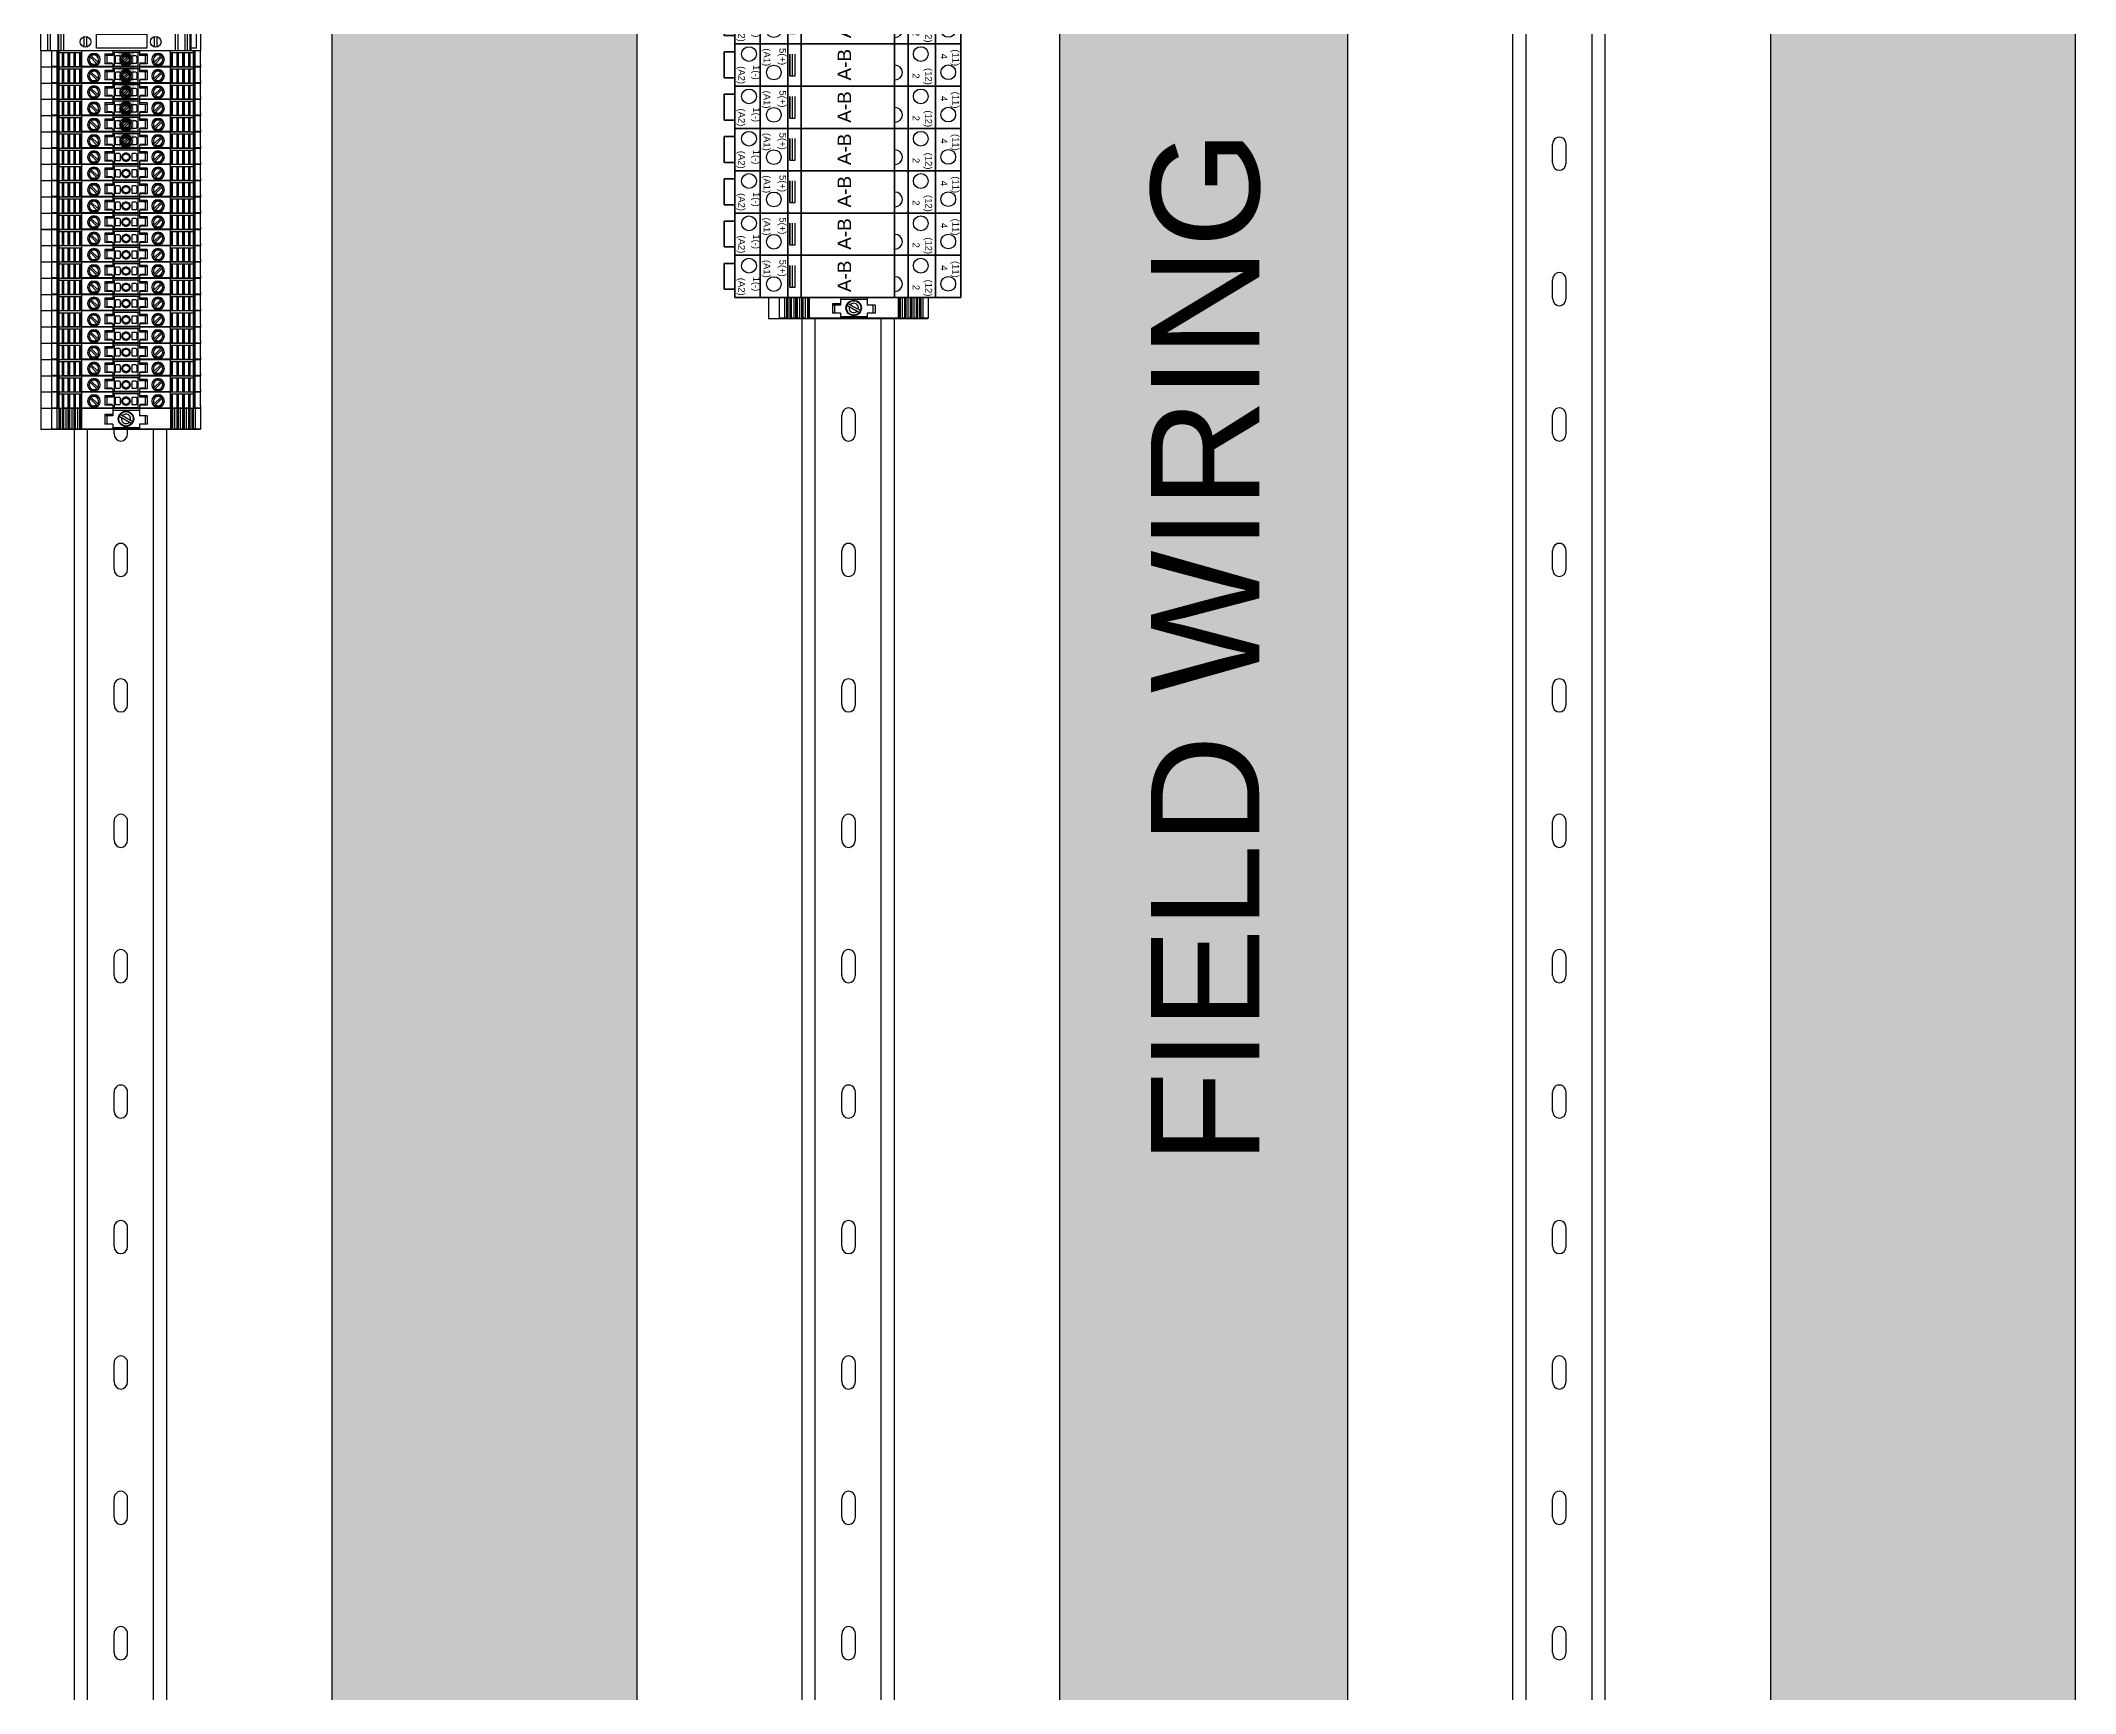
# Model space of a CAD drawing. Extents: x 17 to 188, y 22 to 107.
# Drawn here: x 125.68 to 155.74, y 46.67 to 71.08 of the extents above; entities that cross this region are included whole.
import ezdxf

# ---------------------------------------------------------------- set-up
doc = ezdxf.new("R2010")
doc.units = 0
doc.layers.add('N-ANNO-TEXT', color=2, linetype='Continuous', lineweight=18)
doc.layers.add('N-CONT-PANL', color=3, linetype='Continuous', lineweight=25)
doc.styles.add('_CGS_2-5_NOTES', font='arial.ttf', dxfattribs={"height": 2.5})

# ---------------------------------------------------------------- blocks, each defined once
blk = doc.blocks.new('T-End')
at = {"linetype": 'Continuous'}
for p, q in [((2.362, 0), (0, 0)), ((0, 0), (0, -0.311)), ((0.157, 0), (0.157, -0.303)), ((0.236, 0), (0.236, -0.303)), ((0.267, 0), (0.267, -0.311)), ((0.287, 0), (0.287, -0.303)), ((0.316, 0), (0.316, -0.311)), ((0.322, 0), (0.322, -0.311)), ((0.337, 0), (0.337, -0.303)), ((0.373, 0), (0.373, -0.303)), ((0.402, 0), (0.402, -0.311)), ((0.408, 0), (0.408, -0.311)), ((0.424, 0), (0.424, -0.303)), ((0.459, 0), (0.459, -0.303)), ((0.489, 0), (0.489, -0.311)), ((0.494, 0), (0.494, -0.311)), ((0.51, 0), (0.51, -0.303)), ((0.545, 0), (0.545, -0.303)), ((0.575, 0), (0.575, -0.311)), ((0.581, 0), (0.581, -0.311)), ((0.596, 0), (0.596, -0.303)), ((0.604, 0), (0.604, -0.303)), ((1.063, -0.09), (0.945, -0.09)), ((0.945, -0.09), (0.945, -0.229)), ((1.063, -0.109), (0.945, -0.109)), ((1.063, -0.229), (0.945, -0.229)), ((0.976, -0.109), (0.976, -0.229)), ((1.063, 0), (1.063, -0.109)), ((1.457, -0.028), (1.063, -0.028)), ((1.063, -0.229), (1.063, -0.303)), ((1.457, -0.283), (1.063, -0.283)), ((1.159, -0.112), (1.345, -0.219)), ((1.175, -0.085), (1.36, -0.192)), ((1.457, 0), (1.457, -0.109)), ((1.575, -0.109), (1.457, -0.109)), ((1.457, -0.229), (1.457, -0.303)), ((1.575, -0.229), (1.457, -0.229)), ((1.543, -0.109), (1.543, -0.229)), ((1.575, -0.109), (1.575, -0.229)), ((1.916, 0), (1.916, -0.303)), ((1.924, 0), (1.924, -0.303)), ((1.939, 0), (1.939, -0.311)), ((1.945, 0), (1.945, -0.311)), ((1.974, 0), (1.974, -0.303)), ((2.01, 0), (2.01, -0.303)), ((2.025, 0), (2.025, -0.311)), ((2.031, 0), (2.031, -0.311)), ((2.061, 0), (2.061, -0.303)), ((2.096, 0), (2.096, -0.303)), ((2.112, 0), (2.112, -0.311)), ((2.117, 0), (2.117, -0.311)), ((2.147, 0), (2.147, -0.303)), ((2.182, 0), (2.182, -0.303)), ((2.198, 0), (2.198, -0.311)), ((2.204, 0), (2.204, -0.311)), ((2.233, 0), (2.233, -0.303)), ((2.252, 0), (2.252, -0.311)), ((2.283, 0), (2.283, -0.303)), ((2.362, 0), (2.362, -0.303)), ((2.349, -0.311), (0, -0.311)), ((0.171, -0.311), (0.157, -0.303)), ((0.287, -0.303), (0.157, -0.303)), ((0.25, -0.311), (0.236, -0.303)), ((0.299, -0.311), (0.287, -0.303)), ((0.373, -0.303), (0.337, -0.303)), ((0.344, -0.311), (0.337, -0.303)), ((0.386, -0.311), (0.373, -0.303)), ((0.459, -0.303), (0.424, -0.303)), ((0.43, -0.311), (0.424, -0.303)), ((0.472, -0.311), (0.459, -0.303)), ((0.545, -0.303), (0.51, -0.303)), ((0.516, -0.311), (0.51, -0.303)), ((0.558, -0.311), (0.545, -0.303)), ((1.422, -0.303), (0.596, -0.303)), ((0.603, -0.311), (0.596, -0.303)), ((0.623, -0.311), (0.604, -0.303)), ((1.063, -0.303), (1.049, -0.311)), ((1.924, -0.303), (1.422, -0.303)), ((1.47, -0.311), (1.457, -0.303)), ((1.916, -0.303), (1.897, -0.311)), ((1.924, -0.303), (1.917, -0.311)), ((1.974, -0.303), (1.961, -0.311)), ((2.01, -0.303), (1.974, -0.303)), ((2.01, -0.303), (2.003, -0.311)), ((2.061, -0.303), (2.048, -0.311)), ((2.096, -0.303), (2.061, -0.303)), ((2.096, -0.303), (2.09, -0.311)), ((2.147, -0.303), (2.134, -0.311)), ((2.182, -0.303), (2.147, -0.303)), ((2.182, -0.303), (2.176, -0.311)), ((2.233, -0.303), (2.22, -0.311)), ((2.362, -0.303), (2.233, -0.303)), ((2.283, -0.303), (2.27, -0.311)), ((2.362, -0.303), (2.349, -0.311))]:
    blk.add_line(p, q, dxfattribs=at)
for radius in [0.114, 0.114, 0.114, 0.107]:
    blk.add_circle((1.26, -0.152), radius, dxfattribs=at)
for start, end in [(163.213, 270), (343.213, 136.787), (270, 316.787)]:
    blk.add_arc((1.26, -0.152), 0.0689, start, end, dxfattribs=at)
blk = doc.blocks.new('T-J4')
at = {"linetype": 'Continuous'}
for p, q in [((0.158, 0), (0, 0)), ((0.171, -0.24), (0, -0.24)), ((0.158, 0), (0.158, -0.232)), ((0.168, 0), (0.158, 0)), ((0.171, -0.24), (0.158, -0.232)), ((0.168, -0.232), (0.158, -0.232)), ((0.237, 0), (0.168, 0)), ((0.237, -0.232), (0.168, -0.232)), ((0.177, -0.24), (0.171, -0.24)), ((0.25, -0.24), (0.177, -0.24)), ((0.237, 0), (0.237, -0.232)), ((0.245, 0), (0.237, 0)), ((0.25, -0.24), (0.237, -0.232)), ((0.245, -0.232), (0.237, -0.232)), ((0.252, 0), (0.245, 0)), ((0.252, -0.232), (0.245, -0.232)), ((0.245, -0.232), (0.245, -0.232)), ((0.254, -0.24), (0.25, -0.24)), ((0.267, 0), (0.252, 0)), ((0.252, 0), (0.252, -0.232)), ((0.262, -0.24), (0.252, -0.232)), ((0.262, -0.24), (0.254, -0.24)), ((0.267, -0.24), (0.262, -0.24)), ((0.604, 0), (0.267, 0)), ((0.267, 0), (0.267, -0.24)), ((0.604, -0.03), (0.267, -0.03)), ((0.285, -0.24), (0.267, -0.24)), ((0.339, -0.03), (0.285, -0.03)), ((0.289, -0.24), (0.285, -0.24)), ((0.316, -0.24), (0.289, -0.24)), ((0.316, -0.03), (0.316, -0.236)), ((0.316, -0.236), (0.316, -0.24)), ((0.322, -0.24), (0.316, -0.24)), ((0.322, -0.03), (0.322, -0.236)), ((0.322, -0.236), (0.322, -0.24)), ((0.331, -0.24), (0.322, -0.24)), ((0.331, -0.03), (0.331, -0.236)), ((0.331, -0.236), (0.331, -0.24)), ((0.348, -0.24), (0.331, -0.24)), ((0.338, -0.03), (0.338, -0.236)), ((0.339, -0.236), (0.338, -0.236)), ((0.371, -0.236), (0.339, -0.236)), ((0.348, -0.236), (0.348, -0.24)), ((0.39, -0.24), (0.348, -0.24)), ((0.425, -0.03), (0.371, -0.03)), ((0.376, -0.236), (0.371, -0.236)), ((0.403, -0.236), (0.376, -0.236)), ((0.434, -0.24), (0.39, -0.24)), ((0.403, -0.03), (0.403, -0.236)), ((0.408, -0.236), (0.403, -0.236)), ((0.408, -0.03), (0.408, -0.236)), ((0.418, -0.236), (0.408, -0.236)), ((0.418, -0.03), (0.418, -0.236)), ((0.424, -0.236), (0.418, -0.236)), ((0.424, -0.03), (0.424, -0.236)), ((0.425, -0.236), (0.424, -0.236)), ((0.457, -0.236), (0.425, -0.236)), ((0.476, -0.24), (0.434, -0.24)), ((0.511, -0.03), (0.457, -0.03)), ((0.462, -0.236), (0.457, -0.236)), ((0.489, -0.236), (0.462, -0.236)), ((0.521, -0.24), (0.476, -0.24)), ((0.489, -0.03), (0.489, -0.236)), ((0.494, -0.236), (0.489, -0.236)), ((0.494, -0.03), (0.494, -0.236)), ((0.504, -0.236), (0.494, -0.236)), ((0.504, -0.03), (0.504, -0.236)), ((0.511, -0.236), (0.504, -0.236)), ((0.511, -0.03), (0.511, -0.236)), ((0.511, -0.236), (0.511, -0.236)), ((0.544, -0.236), (0.511, -0.236)), ((0.562, -0.24), (0.521, -0.24)), ((0.548, -0.236), (0.544, -0.236)), ((0.575, -0.236), (0.548, -0.236)), ((0.597, -0.24), (0.562, -0.24)), ((0.575, -0.03), (0.575, -0.236)), ((0.581, -0.236), (0.575, -0.236)), ((0.581, -0.03), (0.581, -0.236)), ((0.59, -0.236), (0.581, -0.236)), ((0.59, -0.03), (0.59, -0.236)), ((0.597, -0.236), (0.59, -0.236)), ((0.597, -0.03), (0.597, -0.236)), ((0.597, -0.236), (0.597, -0.24)), ((0.598, -0.24), (0.597, -0.24)), ((0.61, -0.24), (0.598, -0.24)), ((0.604, 0), (0.604, -0.234)), ((0.607, 0), (0.604, 0)), ((0.628, 0), (0.607, 0)), ((0.607, -0.232), (0.607, -0.232)), ((0.628, -0.232), (0.607, -0.232)), ((0.609, -0.24), (0.607, -0.238)), ((0.617, -0.24), (0.61, -0.24)), ((0.628, -0.24), (0.617, -0.24)), ((0.915, 0), (0.628, 0)), ((0.915, -0.232), (0.628, -0.232)), ((1.033, -0.24), (0.628, -0.24)), ((0.698, -0.141), (0.694, -0.133)), ((0.84, -0.2), (0.716, -0.076)), ((0.857, -0.184), (0.732, -0.06)), ((0.737, -0.208), (0.733, -0.2)), ((0.752, -0.048), (0.743, -0.048)), ((0.83, -0.048), (0.821, -0.048)), ((0.84, -0.2), (0.835, -0.208)), ((0.879, -0.133), (0.874, -0.141)), ((1.033, 0), (0.915, 0)), ((1.033, -0.232), (0.915, -0.232)), ((1.033, -0.05), (0.945, -0.05)), ((0.945, -0.05), (0.945, -0.19)), ((1.063, -0.07), (0.945, -0.07)), ((1.033, -0.19), (0.945, -0.19)), ((0.976, -0.07), (0.976, -0.19)), ((1.055, -0.181), (0.976, -0.181)), ((1.063, 0), (1.033, 0)), ((1.063, -0.05), (1.033, -0.05)), ((1.063, -0.19), (1.033, -0.19)), ((1.063, -0.232), (1.033, -0.232)), ((1.049, -0.24), (1.033, -0.24)), ((1.063, -0.232), (1.049, -0.24)), ((1.055, -0.24), (1.049, -0.24)), ((1.055, -0.181), (1.055, -0.19)), ((1.055, -0.237), (1.055, -0.24)), ((1.063, -0.24), (1.055, -0.24)), ((1.083, 0), (1.063, 0)), ((1.063, 0), (1.063, -0.05)), ((1.169, -0.024), (1.063, -0.024)), ((1.063, -0.05), (1.063, -0.06)), ((1.063, -0.06), (1.063, -0.07)), ((1.063, -0.19), (1.063, -0.232)), ((1.077, -0.24), (1.063, -0.24)), ((1.086, -0.24), (1.077, -0.24)), ((1.169, 0), (1.083, 0)), ((1.086, -0.024), (1.086, -0.24)), ((1.26, -0.23), (1.086, -0.23)), ((1.1, -0.24), (1.086, -0.24)), ((1.1, -0.087), (1.1, -0.173)), ((1.159, -0.24), (1.1, -0.24)), ((1.163, -0.075), (1.112, -0.075)), ((1.163, -0.185), (1.112, -0.185)), ((1.405, -0.23), (1.114, -0.23)), ((1.405, -0.23), (1.114, -0.23)), ((1.22, -0.24), (1.159, -0.24)), ((1.287, 0), (1.169, 0)), ((1.287, -0.024), (1.169, -0.024)), ((1.175, -0.087), (1.175, -0.173)), ((1.22, -0.23), (1.22, -0.24)), ((1.236, -0.24), (1.22, -0.24)), ((1.283, -0.24), (1.236, -0.24)), ((1.433, -0.23), (1.26, -0.23)), ((1.299, -0.24), (1.283, -0.24)), ((1.437, 0), (1.287, 0)), ((1.437, -0.024), (1.287, -0.024)), ((1.299, -0.23), (1.299, -0.24)), ((1.36, -0.24), (1.299, -0.24)), ((1.344, -0.087), (1.344, -0.173)), ((1.407, -0.075), (1.356, -0.075)), ((1.407, -0.185), (1.356, -0.185)), ((1.419, -0.24), (1.36, -0.24)), ((1.419, -0.087), (1.419, -0.173)), ((1.433, -0.24), (1.419, -0.24)), ((1.433, -0.024), (1.433, -0.24)), ((1.442, -0.24), (1.433, -0.24)), ((1.457, 0), (1.437, 0)), ((1.457, -0.024), (1.437, -0.024)), ((1.457, -0.24), (1.442, -0.24)), ((1.486, 0), (1.457, 0)), ((1.457, 0), (1.457, -0.05)), ((1.575, -0.05), (1.457, -0.05)), ((1.457, -0.05), (1.457, -0.06)), ((1.457, -0.06), (1.457, -0.07)), ((1.575, -0.07), (1.457, -0.07)), ((1.457, -0.19), (1.457, -0.232)), ((1.486, -0.19), (1.457, -0.19)), ((1.486, -0.232), (1.457, -0.232)), ((1.47, -0.24), (1.457, -0.232)), ((1.464, -0.24), (1.457, -0.24)), ((1.543, -0.181), (1.464, -0.181)), ((1.464, -0.181), (1.464, -0.19)), ((1.464, -0.237), (1.464, -0.24)), ((1.47, -0.24), (1.464, -0.24)), ((1.486, -0.24), (1.47, -0.24)), ((1.604, 0), (1.486, 0)), ((1.575, -0.19), (1.486, -0.19)), ((1.604, -0.232), (1.486, -0.232)), ((1.891, -0.24), (1.486, -0.24)), ((1.543, -0.07), (1.543, -0.19)), ((1.575, -0.05), (1.575, -0.19)), ((1.891, 0), (1.604, 0)), ((1.891, -0.232), (1.604, -0.232)), ((1.645, -0.141), (1.641, -0.133)), ((1.787, -0.06), (1.663, -0.184)), ((1.804, -0.076), (1.68, -0.2)), ((1.684, -0.208), (1.68, -0.2)), ((1.699, -0.048), (1.69, -0.048)), ((1.777, -0.048), (1.767, -0.048)), ((1.787, -0.2), (1.782, -0.208)), ((1.826, -0.133), (1.821, -0.141)), ((1.913, 0), (1.891, 0)), ((1.912, -0.232), (1.891, -0.232)), ((1.903, -0.24), (1.891, -0.24)), ((1.91, -0.24), (1.903, -0.24)), ((1.913, -0.238), (1.91, -0.24)), ((1.922, -0.24), (1.91, -0.24)), ((1.913, -0.232), (1.912, -0.232)), ((1.915, 0), (1.913, 0)), ((2.252, 0), (1.915, 0)), ((1.915, -0.234), (1.915, 0)), ((2.252, -0.03), (1.915, -0.03)), ((1.922, -0.03), (1.922, -0.236)), ((1.929, -0.236), (1.922, -0.236)), ((1.922, -0.236), (1.922, -0.24)), ((1.957, -0.24), (1.922, -0.24)), ((1.922, -0.24), (1.922, -0.24)), ((1.929, -0.03), (1.929, -0.236)), ((1.939, -0.236), (1.929, -0.236)), ((1.939, -0.03), (1.939, -0.236)), ((1.944, -0.236), (1.939, -0.236)), ((1.944, -0.03), (1.944, -0.236)), ((1.971, -0.236), (1.944, -0.236)), ((1.999, -0.24), (1.957, -0.24)), ((1.976, -0.236), (1.971, -0.236)), ((2.008, -0.236), (1.976, -0.236)), ((2.043, -0.24), (1.999, -0.24)), ((2.062, -0.03), (2.008, -0.03)), ((2.009, -0.236), (2.008, -0.236)), ((2.009, -0.03), (2.009, -0.236)), ((2.016, -0.236), (2.009, -0.236)), ((2.016, -0.03), (2.016, -0.236)), ((2.025, -0.236), (2.016, -0.236)), ((2.025, -0.03), (2.025, -0.236)), ((2.031, -0.236), (2.025, -0.236)), ((2.031, -0.03), (2.031, -0.236)), ((2.057, -0.236), (2.031, -0.236)), ((2.085, -0.24), (2.043, -0.24)), ((2.062, -0.236), (2.057, -0.236)), ((2.094, -0.236), (2.062, -0.236)), ((2.13, -0.24), (2.085, -0.24)), ((2.148, -0.03), (2.094, -0.03)), ((2.095, -0.236), (2.094, -0.236)), ((2.095, -0.03), (2.095, -0.236)), ((2.102, -0.236), (2.095, -0.236)), ((2.102, -0.03), (2.102, -0.236)), ((2.111, -0.236), (2.102, -0.236)), ((2.111, -0.03), (2.111, -0.236)), ((2.117, -0.236), (2.111, -0.236)), ((2.117, -0.03), (2.117, -0.236)), ((2.144, -0.236), (2.117, -0.236)), ((2.171, -0.24), (2.13, -0.24)), ((2.148, -0.236), (2.144, -0.236)), ((2.181, -0.236), (2.148, -0.236)), ((2.171, -0.236), (2.171, -0.24)), ((2.188, -0.24), (2.171, -0.24)), ((2.235, -0.03), (2.181, -0.03)), ((2.181, -0.03), (2.181, -0.236)), ((2.181, -0.236), (2.181, -0.236)), ((2.188, -0.03), (2.188, -0.236)), ((2.188, -0.236), (2.188, -0.24)), ((2.198, -0.24), (2.188, -0.24)), ((2.198, -0.03), (2.198, -0.236)), ((2.198, -0.236), (2.198, -0.24)), ((2.203, -0.24), (2.198, -0.24)), ((2.203, -0.03), (2.203, -0.236)), ((2.203, -0.236), (2.203, -0.24)), ((2.23, -0.24), (2.203, -0.24)), ((2.235, -0.24), (2.23, -0.24)), ((2.252, -0.24), (2.235, -0.24)), ((2.252, 0), (2.252, -0.24)), ((2.268, 0), (2.252, 0)), ((2.258, -0.24), (2.252, -0.24)), ((2.268, -0.232), (2.258, -0.24)), ((2.265, -0.24), (2.258, -0.24)), ((2.269, -0.24), (2.265, -0.24)), ((2.275, 0), (2.268, 0)), ((2.268, 0), (2.268, -0.232)), ((2.275, -0.232), (2.268, -0.232)), ((2.283, -0.232), (2.269, -0.24)), ((2.343, -0.24), (2.269, -0.24)), ((2.283, 0), (2.275, 0)), ((2.283, -0.232), (2.275, -0.232)), ((2.283, -0.232), (2.283, 0)), ((2.352, 0), (2.283, 0)), ((2.352, -0.232), (2.283, -0.232)), ((2.348, -0.24), (2.343, -0.24)), ((2.362, -0.232), (2.348, -0.24)), ((2.362, -0.24), (2.348, -0.24)), ((2.362, 0), (2.352, 0)), ((2.362, -0.232), (2.352, -0.232)), ((2.362, -0.201), (2.362, 0)), ((2.362, 0), (2.362, 0)), ((2.362, -0.201), (2.362, -0.24)), ((2.362, -0.201), (2.362, -0.201))]:
    blk.add_line(p, q, dxfattribs=at)
blk.add_line((0, 0), (0, -0.24))
for points in [[(0.607, -0.232), (0.606, -0.232), (0.605, -0.232), (0.605, -0.233), (0.604, -0.233), (0.604, -0.233), (0.604, -0.234), (0.604, -0.234)], [(0.604, -0.234), (0.604, -0.234), (0.604, -0.235), (0.605, -0.236), (0.605, -0.236), (0.605, -0.237), (0.606, -0.237), (0.607, -0.238)], [(1.915, -0.234), (1.915, -0.234), (1.915, -0.233), (1.915, -0.233), (1.915, -0.233), (1.914, -0.232), (1.913, -0.232), (1.913, -0.232)], [(1.913, -0.238), (1.913, -0.237), (1.914, -0.237), (1.914, -0.236), (1.915, -0.236), (1.915, -0.235), (1.915, -0.234), (1.915, -0.234)]]:
    blk.add_lwpolyline(points, dxfattribs=at)
for centre, radius in [((0.786, -0.13), 0.0886), ((1.26, -0.13), 0.063), ((1.26, -0.13), 0.0484), ((1.733, -0.13), 0.0886)]:
    blk.add_circle(centre, radius, dxfattribs=at)
for centre, radius, start, end in [((0.786, -0.13), 0.0925, 0, 180), ((0.786, -0.13), 0.0925, 180, 0), ((0.786, -0.13), 0.0689, 145.0236, 304.9763), ((0.786, -0.13), 0.0689, 324.7182, 125.2818), ((1.112, -0.087), 0.0118, 90, 180), ((1.112, -0.173), 0.0118, 180, 270), ((1.163, -0.087), 0.0118, 0, 90), ((1.163, -0.173), 0.0118, 270, 360), ((1.26, -0.13), 0.0591, 80.1354, 350.0282), ((1.26, -0.13), 0.0591, 189.9718, 99.8646), ((1.356, -0.087), 0.0118, 90, 180), ((1.356, -0.173), 0.0118, 180, 270), ((1.407, -0.087), 0.0118, 0, 90), ((1.407, -0.173), 0.0118, 270, 360), ((1.733, -0.13), 0.0925, 0, 180), ((1.733, -0.13), 0.0925, 180, 0), ((1.733, -0.13), 0.0689, 54.7181, 215.2818), ((1.733, -0.13), 0.0689, 235.0237, 34.9763)]:
    blk.add_arc(centre, radius, start, end, dxfattribs=at)
blk = doc.blocks.new('RELAY_F')
for p, q in [((280.854, -111.812, 1.212), (280.854, -111.187, 1.212)), ((280.854, -111.812, 0.812), (280.854, -111.187, 0.812)), ((280.884, -111.659, 1.212), (280.884, -111.339, 1.212)), ((280.884, -111.659, 2.462), (280.884, -111.339, 2.462)), ((280.924, -111.659, 2.462), (280.924, -111.339, 2.462)), ((280.965, -111.659, 2.195), (280.965, -111.339, 2.195)), ((280.884, -111.659, 2.462), (280.924, -111.659, 2.462)), ((280.884, -111.659, 2.462), (280.884, -111.659, 1.962)), ((280.924, -111.659, 2.462), (280.965, -111.659, 2.195)), ((280.854, -111.812, 1.375), (280.854, -111.812, 1.212)), ((280.854, -111.812, 1.212), (280.854, -111.812, 0.812)), ((282.232, -111.812, 1.212), (282.232, -111.812, 0.812)), ((282.632, -111.812, 1.312), (282.632, -111.812, 0.812))]:
    blk.add_line(p, q)
for centre in [(280.282, -111.34, 0.812), (280.649, -111.612, 1.375), (282.82, -111.34, 1.312), (283.226, -111.608, 0.812)]:
    blk.add_circle(centre, 0.109)
blk.add_arc((282.44, -111.612, 1.873), 0.109, 270, 90)
for points in [[(282.632, -111.187, 1.873), (282.632, -111.187, 0.812), (282.632, -111.812, 0.812), (282.632, -111.812, 1.873)], [(282.632, -111.812, 1.873), (282.632, -111.812, 1.873), (282.632, -111.187, 1.873)], [(280.884, -111.659, 1.962), (280.884, -111.659, 1.712), (280.884, -111.339, 1.712), (280.884, -111.339, 1.962)], [(280.884, -111.659, 1.712), (280.884, -111.659, 1.712), (280.884, -111.339, 1.712)], [(282.632, -111.812, 1.873), (282.632, -111.812, 0.812), (282.232, -111.812, 0.812), (282.232, -111.812, 1.873)], [(282.632, -111.812, 0.812), (282.232, -111.812, 0.812), (282.232, -111.812, 0.812)], [(282.632, -111.812, 1.873), (282.232, -111.812, 1.873), (282.232, -111.812, 0.812), (282.632, -111.812, 0.812)], [(282.632, -111.812, 1.873), (282.632, -111.812, 1.873), (282.632, -111.812, 0.812), (282.632, -111.812, 1.873)]]:
    blk.add_3dface(points)
at = {"invisible_edges": 11}
for points in [[(280.924, -111.339, 2.462), (280.884, -111.339, 2.462), (280.884, -111.659, 2.462), (280.924, -111.659, 2.462)], [(280.965, -111.339, 2.195), (280.924, -111.339, 2.462), (280.924, -111.659, 2.462), (280.965, -111.659, 2.195)]]:
    blk.add_3dface(points, dxfattribs=at)
at = {"style": '_CGS_2-5_NOTES'}
for s, height, rotation, p in [('(A1)', 0.1, 270, (280.497, -111.255, 1.375)), ('5(+)', 0.1, 270, (280.731, -111.251, 1.375)), ('A-B', 0.2, 90, (281.791, -111.73, 1.375)), ('4', 0.1, 270, (283.113, -111.334, 0.812)), ('(11)', 0.1, 270, (283.287, -111.27, 0.812)), ('(A2)', 0.1, 270, (280.124, -111.519, 0.812)), ('1(-)', 0.1, 270, (280.341, -111.502, 0.812)), ('2', 0.1, 270, (282.701, -111.624, 1.375)), ('(12)', 0.1, 270, (282.887, -111.546, 1.375))]:
    blk.add_text(s, height=height, rotation=rotation, dxfattribs=at).set_placement(p)
mesh = blk.add_polymesh((6, 3))
for k, corner in enumerate([(280.073, -111.187, 0.812), (280.073, -111.187), (280.073, -111.187), (280.073, -111.812, 0.812), (280.073, -111.812), (280.073, -111.812), (283.413, -111.812, 0.812), (283.413, -111.812), (280.073, -111.812), (283.413, -111.187, 0.812), (283.413, -111.187), (280.073, -111.187), (283.413, -111.187, 0.812), (283.413, -111.187, 0.812), (280.073, -111.187, 0.812), (283.413, -111.812, 0.812), (283.413, -111.812, 0.812), (280.073, -111.812, 0.812)]):
    mesh.set_mesh_vertex(divmod(k, 3), corner)
mesh = blk.add_polymesh((6, 3))
for k, corner in enumerate([(280.448, -111.187, 1.375), (280.448, -111.187, 0.812), (280.448, -111.187, 0.812), (280.448, -111.812, 1.375), (280.448, -111.812, 0.812), (280.448, -111.812, 0.812), (280.854, -111.812, 1.375), (280.854, -111.812, 0.812), (280.448, -111.812, 0.812), (280.854, -111.187, 1.375), (280.854, -111.187, 0.812), (280.448, -111.187, 0.812), (280.854, -111.187, 1.375), (280.854, -111.187, 1.375), (280.448, -111.187, 1.375), (280.854, -111.812, 1.375), (280.854, -111.812, 1.375), (280.448, -111.812, 1.375)]):
    mesh.set_mesh_vertex(divmod(k, 3), corner)
mesh = blk.add_polymesh((6, 3))
for k, corner in enumerate([(281.053, -111.187, 0.187), (281.053, -111.187), (281.053, -111.187), (281.053, -111.812, 0.187), (281.053, -111.812), (281.053, -111.812), (282.433, -111.812, 0.187), (282.433, -111.812), (281.053, -111.812), (282.433, -111.187, 0.187), (282.433, -111.187), (281.053, -111.187), (282.433, -111.187, 0.187), (282.433, -111.187, 0.187), (281.053, -111.187, 0.187), (282.433, -111.812, 0.187), (282.433, -111.812, 0.187), (281.053, -111.812, 0.187)]):
    mesh.set_mesh_vertex(divmod(k, 3), corner)
mesh = blk.add_polymesh((6, 3))
for k, corner in enumerate([(282.632, -111.187, 1.312), (282.632, -111.187, 0.812), (282.632, -111.187, 0.812), (282.632, -111.812, 1.312), (282.632, -111.812, 0.812), (282.632, -111.812, 0.812), (283.038, -111.812, 1.312), (283.038, -111.812, 0.812), (282.632, -111.812, 0.812), (283.038, -111.187, 1.312), (283.038, -111.187, 0.812), (282.632, -111.187, 0.812), (283.038, -111.187, 1.312), (283.038, -111.187, 1.312), (282.632, -111.187, 1.312), (283.038, -111.812, 1.312), (283.038, -111.812, 1.312), (282.632, -111.812, 1.312)]):
    mesh.set_mesh_vertex(divmod(k, 3), corner)
mesh = blk.add_polymesh((6, 3))
for k, corner in enumerate([(279.917, -111.309, 0.125), (279.917, -111.309), (279.917, -111.309), (279.917, -111.689, 0.125), (279.917, -111.689), (279.917, -111.689), (280.073, -111.689, 0.125), (280.073, -111.689), (279.917, -111.689), (280.073, -111.309, 0.125), (280.073, -111.309), (279.917, -111.309), (280.073, -111.309, 0.125), (280.073, -111.309, 0.125), (279.917, -111.309, 0.125), (280.073, -111.689, 0.125), (280.073, -111.689, 0.125), (279.917, -111.689, 0.125)]):
    mesh.set_mesh_vertex(divmod(k, 3), corner)
blk = doc.blocks.new('JUMPPER')
h = blk.add_hatch(color=256)
h.dxf.hatch_style = 1
h.set_gradient(color1=(128, 128, 128), color2=(128, 128, 128), tint=1)
h.paths.add_polyline_path([(260.477, -111.21), (260.685, -111.21), (260.685, -112.617), (260.477, -112.617)], flags=16)
edge = h.paths.add_edge_path(flags=17)
edge.add_line((260.456, -112.617), (260.456, -111.21))
edge = h.paths.add_edge_path()
edge.add_line((260.456, -111.21), (260.685, -111.21))
edge.add_line((260.685, -112.617), (260.456, -112.617))
edge = h.paths.add_edge_path()
edge.add_line((260.696, -111.21), (260.696, -112.617))
edge.add_line((260.467, -111.21), (260.696, -111.21))
edge.add_line((260.696, -112.617), (260.467, -112.617))
for p, q in [((260.467, -111.21), (260.696, -111.21)), ((260.696, -112.617), (260.467, -112.617))]:
    blk.add_line(p, q)
at = {"color": 7, "linetype": 'Continuous'}
for p, q in [((260.491, -111.328), (260.487, -111.32)), ((260.633, -111.246), (260.509, -111.37)), ((260.633, -111.486), (260.509, -111.611)), ((260.65, -111.263), (260.526, -111.387)), ((260.53, -111.395), (260.526, -111.387)), ((260.65, -111.503), (260.526, -111.627)), ((260.545, -111.235), (260.536, -111.235)), ((260.545, -111.475), (260.536, -111.475)), ((260.623, -111.235), (260.613, -111.235)), ((260.623, -111.475), (260.613, -111.475)), ((260.633, -111.387), (260.628, -111.395)), ((260.672, -111.32), (260.667, -111.328)), ((260.491, -111.568), (260.487, -111.56)), ((260.491, -111.808), (260.487, -111.8)), ((260.633, -111.727), (260.509, -111.851)), ((260.53, -111.635), (260.526, -111.627)), ((260.65, -111.743), (260.526, -111.867)), ((260.545, -111.715), (260.536, -111.715)), ((260.623, -111.715), (260.613, -111.715)), ((260.633, -111.627), (260.628, -111.635)), ((260.672, -111.56), (260.667, -111.568)), ((260.672, -111.8), (260.667, -111.808)), ((260.491, -112.048), (260.487, -112.04)), ((260.633, -111.967), (260.509, -112.091)), ((260.53, -111.875), (260.526, -111.867)), ((260.65, -111.983), (260.526, -112.108)), ((260.53, -112.115), (260.526, -112.108)), ((260.545, -111.955), (260.536, -111.955)), ((260.623, -111.955), (260.613, -111.955)), ((260.633, -111.867), (260.628, -111.875)), ((260.633, -112.108), (260.628, -112.115)), ((260.672, -112.04), (260.667, -112.048)), ((260.491, -112.288), (260.487, -112.28)), ((260.633, -112.207), (260.509, -112.331)), ((260.65, -112.224), (260.526, -112.348)), ((260.53, -112.356), (260.526, -112.348)), ((260.545, -112.195), (260.536, -112.195)), ((260.623, -112.195), (260.613, -112.195)), ((260.633, -112.348), (260.628, -112.356)), ((260.672, -112.28), (260.667, -112.288)), ((260.491, -112.529), (260.487, -112.521)), ((260.633, -112.447), (260.509, -112.571)), ((260.65, -112.464), (260.526, -112.588)), ((260.53, -112.596), (260.526, -112.588)), ((260.545, -112.436), (260.536, -112.436)), ((260.623, -112.436), (260.613, -112.436)), ((260.633, -112.588), (260.628, -112.596)), ((260.672, -112.521), (260.667, -112.529))]:
    blk.add_line(p, q, dxfattribs=at)
for centre in [(260.579, -111.317), (260.579, -111.557), (260.579, -111.797), (260.579, -112.037), (260.579, -112.277), (260.579, -112.517)]:
    blk.add_circle(centre, 0.0886, dxfattribs=at)
for centre, radius, start, end in [((260.579, -111.317), 0.0925, 0, 180), ((260.579, -111.317), 0.0925, 180, 0), ((260.579, -111.557), 0.0925, 0, 180), ((260.579, -111.317), 0.0689, 54.7181, 215.2818), ((260.579, -111.557), 0.0689, 54.7181, 215.2818), ((260.579, -111.317), 0.0689, 235.0237, 34.9763), ((260.579, -111.557), 0.0925, 180, 0), ((260.579, -111.797), 0.0925, 0, 180), ((260.579, -111.797), 0.0925, 180, 0), ((260.579, -111.797), 0.0689, 54.7181, 215.2818), ((260.579, -111.557), 0.0689, 235.0237, 34.9763), ((260.579, -111.797), 0.0689, 235.0237, 34.9763), ((260.579, -112.037), 0.0925, 0, 180), ((260.579, -112.037), 0.0925, 180, 0), ((260.579, -112.037), 0.0689, 54.7181, 215.2818), ((260.579, -112.037), 0.0689, 235.0237, 34.9763), ((260.579, -112.277), 0.0925, 0, 180), ((260.579, -112.277), 0.0925, 180, 0), ((260.579, -112.277), 0.0689, 54.7181, 215.2818), ((260.579, -112.277), 0.0689, 235.0237, 34.9763), ((260.579, -112.517), 0.0925, 0, 180), ((260.579, -112.517), 0.0925, 180, 0), ((260.579, -112.517), 0.0689, 54.7181, 215.2818), ((260.579, -112.517), 0.0689, 235.0237, 34.9763)]:
    blk.add_arc(centre, radius, start, end, dxfattribs=at)
blk = doc.blocks.new('FUSEHOLDER')
at = {"linetype": 'Continuous'}
for p, q in [((0.1, 0), (0.1, -0.315)), ((0.139, 0), (0.139, -0.315)), ((0.298, 0), (0.298, -0.315)), ((0.338, 0), (0.338, -0.315)), ((1.987, 0), (1.987, -0.315)), ((2.026, 0), (2.026, -0.315)), ((2.164, 0), (2.164, -0.315)), ((2.203, 0), (2.203, -0.315)), ((2.223, -0.315), (2.223, 0)), ((2.303, -0.273), (2.303, 0)), ((0.642, -0.259), (0.642, -0.105)), ((0.682, -0.259), (0.682, -0.105)), ((1.68, -0.259), (1.68, -0.105)), ((1.719, -0.259), (1.719, -0.105)), ((2.303, -0.273), (2.223, -0.273))]:
    blk.add_line(p, q, dxfattribs=at)
at = {"linetype": 'Continuous', "lineweight": 100}
blk.add_line((0.261, -0.315), (0.261, 0), dxfattribs=at)
for p, q in [((0.822, -0.276), (0.822, -0.068)), ((0.822, -0.068), (1.567, -0.068)), ((1.567, -0.276), (0.822, -0.276)), ((1.567, -0.068), (1.567, -0.276))]:
    blk.add_line(p, q)
blk.add_lwpolyline([(0, 0), (2.362, 0), (2.362, -0.315), (0, -0.315)], close=True)
blk.add_lwpolyline([(2.133, -0.315), (2.133, 0)])
at = {"linetype": 'Continuous'}
for centre in [(0.662, -0.182), (1.699, -0.182)]:
    blk.add_circle(centre, 0.0793, dxfattribs=at)

msp = doc.modelspace()

# ---------------------------------------------------------------- hatches: boundary and pattern name
h = msp.add_hatch(color=256)
h.dxf.hatch_style = 1
h.set_gradient(color1=(214, 214, 214), color2=(214, 214, 214), tint=1)
h.paths.add_polyline_path([(129.986, 90.532), (134.486, 90.532), (134.486, 34.157), (129.986, 34.157)])
h = msp.add_hatch(color=256)
h.dxf.hatch_style = 1
h.set_gradient(color1=(132, 132, 132), color2=(132, 132, 132), tint=1)
h.paths.add_polyline_path([(140.736, 90.532), (144.986, 90.532), (144.986, 34.157), (140.736, 34.157)])
h = msp.add_hatch(color=256)
h.dxf.hatch_style = 1
h.set_gradient(color1=(214, 214, 214), color2=(214, 214, 214), tint=1)
h.paths.add_polyline_path([(151.236, 90.532), (155.736, 90.532), (155.736, 34.157), (151.236, 34.157)])

# ---------------------------------------------------------------- linework, layer by layer
at = {"layer": 'N-CONT-PANL', "linetype": 'Continuous'}
for p, q in [((147.428, 34.657), (147.428, 78.66)), ((147.623, 34.657), (147.623, 78.66)), ((147.623, 34.657), (147.623, 78.66)), ((148.598, 34.657), (148.598, 78.66)), ((148.598, 34.657), (148.598, 78.66)), ((148.793, 34.657), (148.793, 78.66)), ((148.793, 34.657), (148.793, 78.66)), ((136.928, 50.053), (136.928, 66.971)), ((136.928, 34.657), (136.928, 66.971)), ((137.123, 34.657), (137.123, 66.971)), ((137.123, 34.657), (137.123, 66.971)), ((138.098, 34.657), (138.098, 66.971)), ((138.098, 34.657), (138.098, 66.971)), ((138.293, 34.657), (138.293, 66.971)), ((138.293, 34.657), (138.293, 66.971)), ((126.178, 34.737), (126.178, 65.333)), ((126.373, 34.657), (126.373, 65.333)), ((126.373, 34.657), (126.373, 65.333)), ((127.348, 34.657), (127.348, 65.333)), ((127.348, 34.657), (127.348, 65.333)), ((127.543, 34.737), (127.543, 65.333)), ((127.543, 34.737), (127.543, 65.333))]:
    msp.add_line(p, q, dxfattribs=at)
at = {"layer": 'N-CONT-PANL'}
for p, q in [((148.014, 69.272, -5.8), (148.014, 69.544, -5.8)), ((148.214, 69.272, -5.8), (148.214, 69.544, -5.8)), ((148.014, 67.272, -5.8), (148.014, 67.544, -5.8)), ((148.214, 67.272, -5.8), (148.214, 67.544, -5.8)), ((137.514, 65.272, -5.8), (137.514, 65.544, -5.8)), ((137.714, 65.272, -5.8), (137.714, 65.544, -5.8)), ((148.014, 65.272, -5.8), (148.014, 65.544, -5.8)), ((148.214, 65.272, -5.8), (148.214, 65.544, -5.8)), ((126.764, 65.272, -5.8), (126.764, 65.333, -5.8)), ((126.964, 65.272, -5.8), (126.964, 65.333, -5.8)), ((126.764, 63.272, -5.8), (126.764, 63.544, -5.8)), ((126.964, 63.272, -5.8), (126.964, 63.544, -5.8)), ((137.514, 63.272, -5.8), (137.514, 63.544, -5.8)), ((137.714, 63.272, -5.8), (137.714, 63.544, -5.8)), ((148.014, 63.272, -5.8), (148.014, 63.544, -5.8)), ((148.214, 63.272, -5.8), (148.214, 63.544, -5.8)), ((126.764, 61.272, -5.8), (126.764, 61.544, -5.8)), ((126.964, 61.272, -5.8), (126.964, 61.544, -5.8)), ((137.514, 61.272, -5.8), (137.514, 61.544, -5.8)), ((137.714, 61.272, -5.8), (137.714, 61.544, -5.8)), ((148.014, 61.272, -5.8), (148.014, 61.544, -5.8)), ((148.214, 61.272, -5.8), (148.214, 61.544, -5.8)), ((126.764, 59.272, -5.8), (126.764, 59.544, -5.8)), ((126.964, 59.272, -5.8), (126.964, 59.544, -5.8)), ((137.514, 59.272, -5.8), (137.514, 59.544, -5.8)), ((137.714, 59.272, -5.8), (137.714, 59.544, -5.8)), ((148.014, 59.272, -5.8), (148.014, 59.544, -5.8)), ((148.214, 59.272, -5.8), (148.214, 59.544, -5.8)), ((126.764, 57.272, -5.8), (126.764, 57.544, -5.8)), ((126.964, 57.272, -5.8), (126.964, 57.544, -5.8)), ((137.514, 57.272, -5.8), (137.514, 57.544, -5.8)), ((137.714, 57.272, -5.8), (137.714, 57.544, -5.8)), ((148.014, 57.272, -5.8), (148.014, 57.544, -5.8)), ((148.214, 57.272, -5.8), (148.214, 57.544, -5.8)), ((126.764, 55.272, -5.8), (126.764, 55.544, -5.8)), ((126.964, 55.272, -5.8), (126.964, 55.544, -5.8)), ((137.514, 55.272, -5.8), (137.514, 55.544, -5.8)), ((137.714, 55.272, -5.8), (137.714, 55.544, -5.8)), ((148.014, 55.272, -5.8), (148.014, 55.544, -5.8)), ((148.214, 55.272, -5.8), (148.214, 55.544, -5.8)), ((126.764, 53.272, -5.8), (126.764, 53.544, -5.8)), ((126.964, 53.272, -5.8), (126.964, 53.544, -5.8)), ((137.514, 53.272, -5.8), (137.514, 53.544, -5.8)), ((137.714, 53.272, -5.8), (137.714, 53.544, -5.8)), ((148.014, 53.272, -5.8), (148.014, 53.544, -5.8)), ((148.214, 53.272, -5.8), (148.214, 53.544, -5.8)), ((126.764, 51.272, -5.8), (126.764, 51.544, -5.8)), ((126.964, 51.272, -5.8), (126.964, 51.544, -5.8)), ((137.514, 51.272, -5.8), (137.514, 51.544, -5.8)), ((137.714, 51.272, -5.8), (137.714, 51.544, -5.8)), ((148.014, 51.272, -5.8), (148.014, 51.544, -5.8)), ((148.214, 51.272, -5.8), (148.214, 51.544, -5.8)), ((126.764, 49.272, -5.8), (126.764, 49.544, -5.8)), ((126.964, 49.272, -5.8), (126.964, 49.544, -5.8)), ((137.514, 49.272, -5.8), (137.514, 49.544, -5.8)), ((137.714, 49.272, -5.8), (137.714, 49.544, -5.8)), ((148.014, 49.272, -5.8), (148.014, 49.544, -5.8)), ((148.214, 49.272, -5.8), (148.214, 49.544, -5.8)), ((126.764, 47.272, -5.8), (126.764, 47.544, -5.8)), ((126.964, 47.272, -5.8), (126.964, 47.544, -5.8)), ((137.514, 47.272, -5.8), (137.514, 47.544, -5.8)), ((137.714, 47.272, -5.8), (137.714, 47.544, -5.8)), ((148.014, 47.272, -5.8), (148.014, 47.544, -5.8)), ((148.214, 47.272, -5.8), (148.214, 47.544, -5.8))]:
    msp.add_line(p, q, dxfattribs=at)
for points in [[(129.986, 90.532), (134.486, 90.532), (134.486, 34.157), (129.986, 34.157)], [(140.736, 90.532), (144.986, 90.532), (144.986, 34.157), (140.736, 34.157)], [(151.236, 90.532), (155.736, 90.532), (155.736, 34.157), (151.236, 34.157)]]:
    msp.add_lwpolyline(points, close=True, dxfattribs=at)
for centre, start_param, end_param in [((148.114, 69.544, -5.8), 4.712386, 7.853986), ((148.114, 69.272, -5.8), 1.570797, 4.712387), ((148.114, 67.544, -5.8), 4.712386, 7.853986), ((148.114, 67.272, -5.8), 1.570797, 4.712387), ((137.614, 65.544, -5.8), 4.712386, 7.853986), ((148.114, 65.544, -5.8), 4.712386, 7.853986), ((126.864, 65.272, -5.8), 1.570797, 4.712387), ((137.614, 65.272, -5.8), 1.570797, 4.712387), ((148.114, 65.272, -5.8), 1.570797, 4.712387), ((126.864, 63.544, -5.8), 4.712386, 7.853986), ((137.614, 63.544, -5.8), 4.712386, 7.853986), ((148.114, 63.544, -5.8), 4.712386, 7.853986), ((126.864, 63.272, -5.8), 1.570797, 4.712387), ((137.614, 63.272, -5.8), 1.570797, 4.712387), ((148.114, 63.272, -5.8), 1.570797, 4.712387), ((126.864, 61.544, -5.8), 4.712386, 7.853986), ((137.614, 61.544, -5.8), 4.712386, 7.853986), ((148.114, 61.544, -5.8), 4.712386, 7.853986), ((126.864, 61.272, -5.8), 1.570797, 4.712387), ((137.614, 61.272, -5.8), 1.570797, 4.712387), ((148.114, 61.272, -5.8), 1.570797, 4.712387), ((126.864, 59.544, -5.8), 4.712386, 7.853986), ((137.614, 59.544, -5.8), 4.712386, 7.853986), ((148.114, 59.544, -5.8), 4.712386, 7.853986), ((126.864, 59.272, -5.8), 1.570797, 4.712387), ((137.614, 59.272, -5.8), 1.570797, 4.712387), ((148.114, 59.272, -5.8), 1.570797, 4.712387), ((126.864, 57.544, -5.8), 4.712386, 7.853986), ((137.614, 57.544, -5.8), 4.712386, 7.853986), ((148.114, 57.544, -5.8), 4.712386, 7.853986), ((126.864, 57.272, -5.8), 1.570797, 4.712387), ((137.614, 57.272, -5.8), 1.570797, 4.712387), ((148.114, 57.272, -5.8), 1.570797, 4.712387), ((126.864, 55.544, -5.8), 4.712386, 7.853986), ((137.614, 55.544, -5.8), 4.712386, 7.853986), ((148.114, 55.544, -5.8), 4.712386, 7.853986), ((126.864, 55.272, -5.8), 1.570797, 4.712387), ((137.614, 55.272, -5.8), 1.570797, 4.712387), ((148.114, 55.272, -5.8), 1.570797, 4.712387), ((126.864, 53.544, -5.8), 4.712386, 7.853986), ((137.614, 53.544, -5.8), 4.712386, 7.853986), ((148.114, 53.544, -5.8), 4.712386, 7.853986), ((126.864, 53.272, -5.8), 1.570797, 4.712387), ((137.614, 53.272, -5.8), 1.570797, 4.712387), ((148.114, 53.272, -5.8), 1.570797, 4.712387), ((126.864, 51.544, -5.8), 4.712386, 7.853986), ((137.614, 51.544, -5.8), 4.712386, 7.853986), ((148.114, 51.544, -5.8), 4.712386, 7.853986), ((126.864, 51.272, -5.8), 1.570797, 4.712387), ((137.614, 51.272, -5.8), 1.570797, 4.712387), ((148.114, 51.272, -5.8), 1.570797, 4.712387), ((126.864, 49.544, -5.8), 4.712386, 7.853986), ((137.614, 49.544, -5.8), 4.712386, 7.853986), ((148.114, 49.544, -5.8), 4.712386, 7.853986), ((126.864, 49.272, -5.8), 1.570797, 4.712387), ((137.614, 49.272, -5.8), 1.570797, 4.712387), ((148.114, 49.272, -5.8), 1.570797, 4.712387), ((126.864, 47.544, -5.8), 4.712386, 7.853986), ((137.614, 47.544, -5.8), 4.712386, 7.853986), ((148.114, 47.544, -5.8), 4.712386, 7.853986), ((126.864, 47.272, -5.8), 1.570797, 4.712387), ((137.614, 47.272, -5.8), 1.570797, 4.712387), ((148.114, 47.272, -5.8), 1.570797, 4.712387)]:
    msp.add_ellipse(centre, major_axis=(0, 0.109), ratio=0.917668, start_param=start_param, end_param=end_param, dxfattribs=at)

# ---------------------------------------------------------------- block references
for name, p in [('RELAY_F', (-144.139, 182.844)), ('FUSEHOLDER', (125.68, 71.242)), ('RELAY_F', (-144.139, 182.219)), ('T-J4', (125.68, 70.927)), ('T-J4', (125.68, 70.687)), ('JUMPPER', (-133.639, 182.114)), ('T-J4', (125.68, 70.447)), ('RELAY_F', (-144.139, 181.594)), ('T-J4', (125.68, 70.207)), ('T-J4', (125.68, 69.966)), ('RELAY_F', (-144.139, 180.969)), ('T-J4', (125.68, 69.726)), ('T-J4', (125.68, 69.486)), ('T-J4', (125.68, 69.246)), ('RELAY_F', (-144.139, 180.344)), ('T-J4', (125.68, 69.006)), ('T-J4', (125.68, 68.766)), ('RELAY_F', (-144.139, 179.719)), ('T-J4', (125.68, 68.526)), ('T-J4', (125.68, 68.285)), ('T-J4', (125.68, 68.045)), ('T-J4', (125.68, 67.805)), ('RELAY_F', (-144.139, 179.094)), ('T-J4', (125.68, 67.565)), ('T-J4', (125.68, 67.325)), ('T-J4', (125.68, 67.085)), ('T-End', (136.43, 67.282)), ('T-J4', (125.68, 66.844)), ('T-J4', (125.68, 66.604)), ('T-J4', (125.68, 66.364)), ('T-J4', (125.68, 66.124)), ('T-J4', (125.68, 65.884)), ('T-End', (125.68, 65.644))]:
    msp.add_blockref(name, p, dxfattribs=at)

# ---------------------------------------------------------------- texts
at = {"layer": 'N-ANNO-TEXT', "style": '_CGS_2-5_NOTES'}
msp.add_text('FIELD WIRING', height=1.6, rotation=90, dxfattribs=at).set_placement((143.68, 54.486))

doc.saveas('drawing.dxf')
